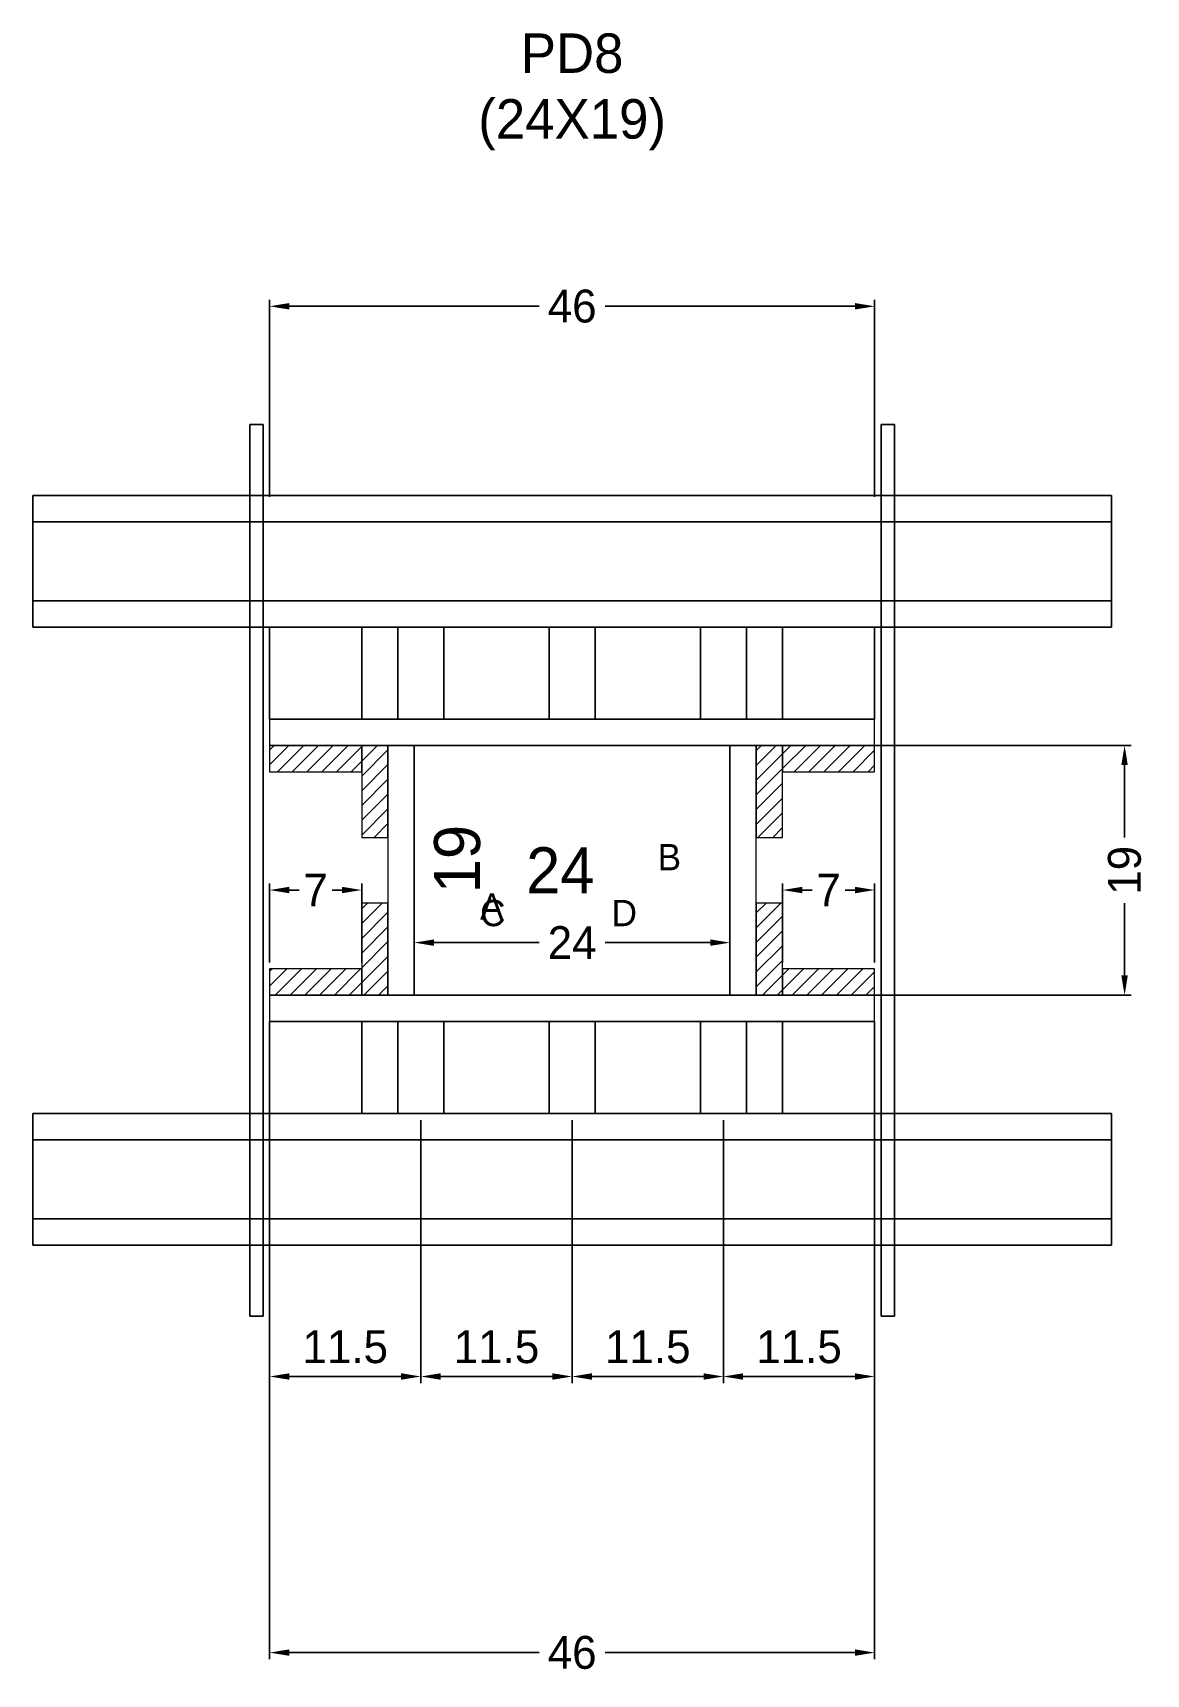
# Model space of a CAD drawing. Header units: centimetres. Extents: x -82 to 87, y 18 to 267.
import ezdxf

# ---------------------------------------------------------------- set-up
doc = ezdxf.new("R2010")
doc.units = ezdxf.units.CM
for name, color, linetype in [('CHAPA', 140, 'Continuous'), ('COTA', 241, 'Continuous'), ('Hachura', 251, 'Continuous'), ('Madeira', 30, 'Continuous'), ('NOMENCLATURA', 7, 'Continuous'), ('Painéis', 200, 'Continuous'), ('Perfil Metálico', 150, 'Continuous'), ('SARRAFO', 251, 'Continuous'), ('TEXTO_GERAL', 7, 'Continuous')]:
    doc.layers.add(name, color=color, linetype=linetype)
doc.dimstyles.new('cotax2', dxfattribs={"dimtxt": 2.5, "dimasz": 1.5, "dimexe": 0.5, "dimexo": 0.5, "dimgap": 0.5, "dimtad": 1, "dimcen": 2.5, "dimazin": 3, "dimtfac": 1, "dimtmove": 0, "dimatfit": 3})
pattern_1 = [(45, (0, 0), (-1.122532, 1.122532), [])]

# ---------------------------------------------------------------- blocks, each defined once
blk = doc.blocks.new('_CLOSEDFILLED')
at = {"color": 0, "linetype": 'BYBLOCK'}
blk.add_solid([(-1, 0.164), (0, 0), (-1, -0.164)], dxfattribs=at)
blk = doc.blocks.new('*D1')
for p, q in [((-46, 116), (-46, 20)), ((46, 116), (46, 20)), ((-43, 21), (-5, 21)), ((5, 21), (43, 21))]:
    blk.add_line(p, q)
at = {"layer": 'Defpoints'}
for p in [(-46, 117), (46, 117), (-46, 21)]:
    blk.add_point(p, dxfattribs=at)
at = {"layer": 'COTA', "xscale": 3, "yscale": 3, "rotation": 180}
blk.add_blockref('_CLOSEDFILLED', (-46, 21), dxfattribs=at)
at = {"layer": 'COTA', "xscale": 3, "yscale": 3}
blk.add_blockref('_CLOSEDFILLED', (46, 21), dxfattribs=at)
at = {"layer": 'COTA', "insert": (0, 21), "char_height": 5, "attachment_point": 5}
blk.add_mtext('46', dxfattribs=at)
blk = doc.blocks.new('*D2')
for p, q in [((-46, 102), (-46, 62)), ((-23, 102), (-23, 62)), ((-43, 63), (-26, 63))]:
    blk.add_line(p, q)
at = {"layer": 'Defpoints'}
for p in [(-46, 103), (-23, 103), (-46, 63)]:
    blk.add_point(p, dxfattribs=at)
at = {"layer": 'COTA', "xscale": 3, "yscale": 3, "rotation": 180}
blk.add_blockref('_CLOSEDFILLED', (-46, 63), dxfattribs=at)
at = {"layer": 'COTA', "xscale": 3, "yscale": 3}
blk.add_blockref('_CLOSEDFILLED', (-23, 63), dxfattribs=at)
at = {"layer": 'COTA', "insert": (-34.5, 67.5), "char_height": 5, "attachment_point": 5}
blk.add_mtext('11.5', dxfattribs=at)
blk = doc.blocks.new('*D3')
for p, q in [((-23, 102), (-23, 62)), ((0, 102), (0, 62)), ((-20, 63), (-3, 63))]:
    blk.add_line(p, q)
at = {"layer": 'Defpoints'}
for p in [(-23, 103), (0, 103), (-23, 63)]:
    blk.add_point(p, dxfattribs=at)
at = {"layer": 'COTA', "xscale": 3, "yscale": 3, "rotation": 180}
blk.add_blockref('_CLOSEDFILLED', (-23, 63), dxfattribs=at)
at = {"layer": 'COTA', "xscale": 3, "yscale": 3}
blk.add_blockref('_CLOSEDFILLED', (0, 63), dxfattribs=at)
at = {"layer": 'COTA', "insert": (-11.5, 67.5), "char_height": 5, "attachment_point": 5}
blk.add_mtext('11.5', dxfattribs=at)
blk = doc.blocks.new('*D4')
for p, q in [((0, 102), (0, 62)), ((23, 102), (23, 62)), ((3, 63), (20, 63))]:
    blk.add_line(p, q)
at = {"layer": 'Defpoints'}
for p in [(0, 103), (23, 103), (0, 63)]:
    blk.add_point(p, dxfattribs=at)
at = {"layer": 'COTA', "xscale": 3, "yscale": 3, "rotation": 180}
blk.add_blockref('_CLOSEDFILLED', (0, 63), dxfattribs=at)
at = {"layer": 'COTA', "xscale": 3, "yscale": 3}
blk.add_blockref('_CLOSEDFILLED', (23, 63), dxfattribs=at)
at = {"layer": 'COTA', "insert": (11.5, 67.5), "char_height": 5, "attachment_point": 5}
blk.add_mtext('11.5', dxfattribs=at)
blk = doc.blocks.new('*D5')
for p, q in [((23, 102), (23, 62)), ((46, 102), (46, 62)), ((26, 63), (43, 63))]:
    blk.add_line(p, q)
at = {"layer": 'Defpoints'}
for p in [(23, 103), (46, 103), (23, 63)]:
    blk.add_point(p, dxfattribs=at)
at = {"layer": 'COTA', "xscale": 3, "yscale": 3, "rotation": 180}
blk.add_blockref('_CLOSEDFILLED', (23, 63), dxfattribs=at)
at = {"layer": 'COTA', "xscale": 3, "yscale": 3}
blk.add_blockref('_CLOSEDFILLED', (46, 63), dxfattribs=at)
at = {"layer": 'COTA', "insert": (34.5, 67.5), "char_height": 5, "attachment_point": 5}
blk.add_mtext('11.5', dxfattribs=at)
blk = doc.blocks.new('*D6')
for p, q in [((-24, 122), (-24, 130)), ((24, 122), (24, 130)), ((-21, 129), (-5, 129)), ((5, 129), (21, 129))]:
    blk.add_line(p, q)
at = {"layer": 'Defpoints'}
for p in [(-24, 129), (-24, 121), (24, 121)]:
    blk.add_point(p, dxfattribs=at)
at = {"layer": 'COTA', "xscale": 3, "yscale": 3, "rotation": 180}
blk.add_blockref('_CLOSEDFILLED', (-24, 129), dxfattribs=at)
at = {"layer": 'COTA', "xscale": 3, "yscale": 3}
blk.add_blockref('_CLOSEDFILLED', (24, 129), dxfattribs=at)
at = {"layer": 'COTA', "insert": (0, 129), "char_height": 5, "attachment_point": 5}
blk.add_mtext('24', dxfattribs=at)
blk = doc.blocks.new('*D7')
for p, q in [((25, 159), (85, 159)), ((84, 145), (84, 156)), ((84, 124), (84, 135)), ((25, 121), (85, 121))]:
    blk.add_line(p, q)
at = {"layer": 'Defpoints'}
for p in [(24, 159), (24, 121), (84, 121)]:
    blk.add_point(p, dxfattribs=at)
at = {"layer": 'COTA', "xscale": 3, "yscale": 3}
for p, rotation in [((84, 159), 90), ((84, 121), -90.00000000000001)]:
    blk.add_blockref('_CLOSEDFILLED', p, dxfattribs=dict(at, rotation=rotation))
at = {"layer": 'COTA', "insert": (84, 140), "char_height": 5, "attachment_point": 5, "rotation": 90}
blk.add_mtext('19', dxfattribs=at)
blk = doc.blocks.new('*D8')
for p, q in [((-46, 126), (-46, 138)), ((-32, 126), (-32, 138)), ((-43, 137), (-41.5, 137)), ((-36.5, 137), (-35, 137))]:
    blk.add_line(p, q)
at = {"layer": 'Defpoints'}
for p in [(-46, 137), (-46, 125), (-32, 125)]:
    blk.add_point(p, dxfattribs=at)
at = {"layer": 'COTA', "xscale": 3, "yscale": 3, "rotation": 180}
blk.add_blockref('_CLOSEDFILLED', (-46, 137), dxfattribs=at)
at = {"layer": 'COTA', "xscale": 3, "yscale": 3}
blk.add_blockref('_CLOSEDFILLED', (-32, 137), dxfattribs=at)
at = {"layer": 'COTA', "insert": (-39, 137), "char_height": 5, "attachment_point": 5}
blk.add_mtext('7', dxfattribs=at)
blk = doc.blocks.new('*D9')
for p, q in [((32, 126), (32, 138)), ((46, 126), (46, 138)), ((35, 137), (36.5, 137)), ((41.5, 137), (43, 137))]:
    blk.add_line(p, q)
at = {"layer": 'Defpoints'}
for p in [(32, 137), (32, 125), (46, 125)]:
    blk.add_point(p, dxfattribs=at)
at = {"layer": 'COTA', "xscale": 3, "yscale": 3, "rotation": 180}
blk.add_blockref('_CLOSEDFILLED', (32, 137), dxfattribs=at)
at = {"layer": 'COTA', "xscale": 3, "yscale": 3}
blk.add_blockref('_CLOSEDFILLED', (46, 137), dxfattribs=at)
at = {"layer": 'COTA', "insert": (39, 137), "char_height": 5, "attachment_point": 5}
blk.add_mtext('7', dxfattribs=at)
blk = doc.blocks.new('*D10')
for p, q in [((-46, 196.8), (-46, 226.8)), ((-43, 225.8), (-5, 225.8)), ((5, 225.8), (43, 225.8)), ((46, 196.8), (46, 226.8))]:
    blk.add_line(p, q)
at = {"layer": 'Defpoints'}
for p in [(-46, 225.8), (-46, 195.8), (46, 195.8)]:
    blk.add_point(p, dxfattribs=at)
at = {"layer": 'COTA', "xscale": 3, "yscale": 3, "rotation": 180}
blk.add_blockref('_CLOSEDFILLED', (-46, 225.8), dxfattribs=at)
at = {"layer": 'COTA', "xscale": 3, "yscale": 3}
blk.add_blockref('_CLOSEDFILLED', (46, 225.8), dxfattribs=at)
at = {"layer": 'COTA', "insert": (0, 225.8), "char_height": 5, "attachment_point": 5}
blk.add_mtext('46', dxfattribs=at)

msp = doc.modelspace()

# ---------------------------------------------------------------- hatches: boundary and pattern name
at = {"layer": 'Hachura'}
h = msp.add_hatch(dxfattribs=at)
h.set_pattern_fill('ANSI31')
h.set_pattern_definition(pattern_1)
h.paths.add_polyline_path([(-46, 155), (-32, 155), (-32, 159), (-46, 159)])
h = msp.add_hatch(dxfattribs=at)
h.set_pattern_fill('ANSI31')
h.set_pattern_definition(pattern_1)
h.paths.add_polyline_path([(-32, 145), (-28, 145), (-28, 159), (-32, 159)])
h = msp.add_hatch(dxfattribs=at)
h.set_pattern_fill('ANSI31')
h.set_pattern_definition(pattern_1)
h.paths.add_polyline_path([(28, 145), (32, 145), (32, 159), (28, 159)])
h = msp.add_hatch(dxfattribs=at)
h.set_pattern_fill('ANSI31')
h.set_pattern_definition(pattern_1)
h.paths.add_polyline_path([(32, 155), (46, 155), (46, 159), (32, 159)])
h = msp.add_hatch(dxfattribs=at)
h.set_pattern_fill('ANSI31')
h.set_pattern_definition(pattern_1)
h.paths.add_polyline_path([(-32, 121), (-28, 121), (-28, 135), (-32, 135)])
h = msp.add_hatch(dxfattribs=at)
h.set_pattern_fill('ANSI31')
h.set_pattern_definition(pattern_1)
h.paths.add_polyline_path([(28, 121), (32, 121), (32, 135), (28, 135)])
h = msp.add_hatch(dxfattribs=at)
h.set_pattern_fill('ANSI31')
h.set_pattern_definition(pattern_1)
h.paths.add_polyline_path([(-46, 121), (-32, 121), (-32, 125), (-46, 125)])
h = msp.add_hatch(dxfattribs=at)
h.set_pattern_fill('ANSI31')
h.set_pattern_definition(pattern_1)
h.paths.add_polyline_path([(32, 121), (46, 121), (46, 125), (32, 125)])

# ---------------------------------------------------------------- linework, layer by layer
at = {"layer": 'CHAPA', "lineweight": 18}
for points in [[(-46, 159), (46, 159), (46, 163), (-46, 163)], [(-46, 159), (46, 159), (46, 163), (-46, 163)], [(-28, 121), (-24, 121), (-24, 159), (-28, 159)], [(-28, 121), (-24, 121), (-24, 159), (-28, 159)], [(24, 121), (28, 121), (28, 159), (24, 159)], [(24, 121), (28, 121), (28, 159), (24, 159)], [(-46, 117), (46, 117), (46, 121), (-46, 121)], [(-46, 117), (46, 117), (46, 121), (-46, 121)]]:
    msp.add_lwpolyline(points, close=True, dxfattribs=at)
at = {"layer": 'Hachura'}
for points in [[(-49, 72.2), (-47, 72.2), (-47, 207.8), (-49, 207.8)], [(47, 72.2), (49, 72.2), (49, 207.8), (47, 207.8)]]:
    msp.add_lwpolyline(points, close=True, dxfattribs=at)
at = {"layer": 'Madeira', "color": 126}
for points in [[(-46, 163), (46, 163), (46, 177), (-46, 177)], [(-46, 163), (-32, 163), (-32, 177), (-46, 177)], [(-26.5, 163), (-19.5, 163), (-19.5, 177), (-26.5, 177)], [(-3.5, 163), (3.5, 163), (3.5, 177), (-3.5, 177)], [(19.5, 163), (26.5, 163), (26.5, 177), (19.5, 177)], [(32, 163), (46, 163), (46, 177), (32, 177)], [(-46, 103), (46, 103), (46, 117), (-46, 117)], [(-46, 103), (-32, 103), (-32, 117), (-46, 117)], [(-26.5, 103), (-19.5, 103), (-19.5, 117), (-26.5, 117)], [(-3.5, 103), (3.5, 103), (3.5, 117), (-3.5, 117)], [(19.5, 103), (26.5, 103), (26.5, 117), (19.5, 117)], [(32, 103), (46, 103), (46, 117), (32, 117)]]:
    msp.add_lwpolyline(points, close=True, dxfattribs=at)
at = {"layer": 'Painéis'}
msp.add_lwpolyline([(-24, 121), (24, 121), (24, 159), (-24, 159)], close=True, dxfattribs=at)
at = {"layer": 'Perfil Metálico', "color": 224}
for points in [[(-82, 177), (82, 177), (82, 197), (-82, 197)], [(-82, 181), (82, 181), (82, 193), (-82, 193)], [(-82, 83), (82, 83), (82, 103), (-82, 103)], [(-82, 87), (82, 87), (82, 99), (-82, 99)]]:
    msp.add_lwpolyline(points, close=True, dxfattribs=at)
at = {"layer": 'SARRAFO', "color": 251, "lineweight": 13}
for points in [[(-46, 155), (-32, 155), (-32, 159), (-46, 159)], [(-32, 145), (-28, 145), (-28, 159), (-32, 159)], [(28, 145), (32, 145), (32, 159), (28, 159)], [(32, 155), (46, 155), (46, 159), (32, 159)], [(-32, 121), (-28, 121), (-28, 135), (-32, 135)], [(28, 121), (32, 121), (32, 135), (28, 135)], [(-46, 121), (-32, 121), (-32, 125), (-46, 125)], [(32, 121), (46, 121), (46, 125), (32, 125)]]:
    msp.add_lwpolyline(points, close=True, dxfattribs=at)

# ---------------------------------------------------------------- texts
at = {"layer": 'COTA'}
msp.add_text('19', height=7, rotation=90, dxfattribs=at).set_placement((-14, 136.5))
msp.add_text('24', height=7, dxfattribs=at).set_placement((-7, 136.5))
at = {"layer": 'NOMENCLATURA', "insert": (0, 249.5), "char_height": 6, "attachment_point": 8}
msp.add_mtext('PD8\\P(24X19)', dxfattribs=at)
at = {"layer": 'TEXTO_GERAL'}
for s, p in [('B', (13, 140)), ('A', (-14, 132.5)), ('C', (-14, 131.5)), ('D', (6, 131.5))]:
    msp.add_text(s, height=4, dxfattribs=at).set_placement(p)

# ---------------------------------------------------------------- dimensions: what is measured, and where the dimension line sits
at = {"layer": 'COTA'}
for base, p1, p2, picture, middle in [((-46, 225.8), (-46, 195.8), (46, 195.8), '*D10', (0, 225.8)), ((-46, 137), (-46, 125), (-32, 125), '*D8', (-39, 137)), ((32, 137), (32, 125), (46, 125), '*D9', (39, 137)), ((-24, 129), (-24, 121), (24, 121), '*D6', (0, 129)), ((-46, 21), (-46, 117), (46, 117), '*D1', (0, 21))]:
    dim = msp.add_linear_dim(base=base, p1=p1, p2=p2, dimstyle='cotax2', dxfattribs=at)
    dim.commit()
    dim.dimension.update_dxf_attribs({"geometry": picture, "text_midpoint": middle})
dim = msp.add_linear_dim(base=(84, 121), p1=(24, 121), p2=(24, 159), angle=90, dimstyle='cotax2', dxfattribs=at)
dim.commit()
dim.dimension.update_dxf_attribs({"geometry": '*D7', "text_midpoint": (84, 140)})
for base, p1, p2, picture, middle in [((-46, 63), (-46, 103), (-23, 103), '*D2', (-34.5, 67.5)), ((-23, 63), (-23, 103), (0, 103), '*D3', (-11.5, 67.5)), ((0, 63), (0, 103), (23, 103), '*D4', (11.5, 67.5)), ((23, 63), (23, 103), (46, 103), '*D5', (34.5, 67.5))]:
    dim = msp.add_linear_dim(base=base, p1=p1, p2=p2, text='11.5', dimstyle='cotax2', dxfattribs=at)
    dim.commit()
    dim.dimension.update_dxf_attribs({"geometry": picture, "text_midpoint": middle})

doc.saveas('drawing.dxf')
